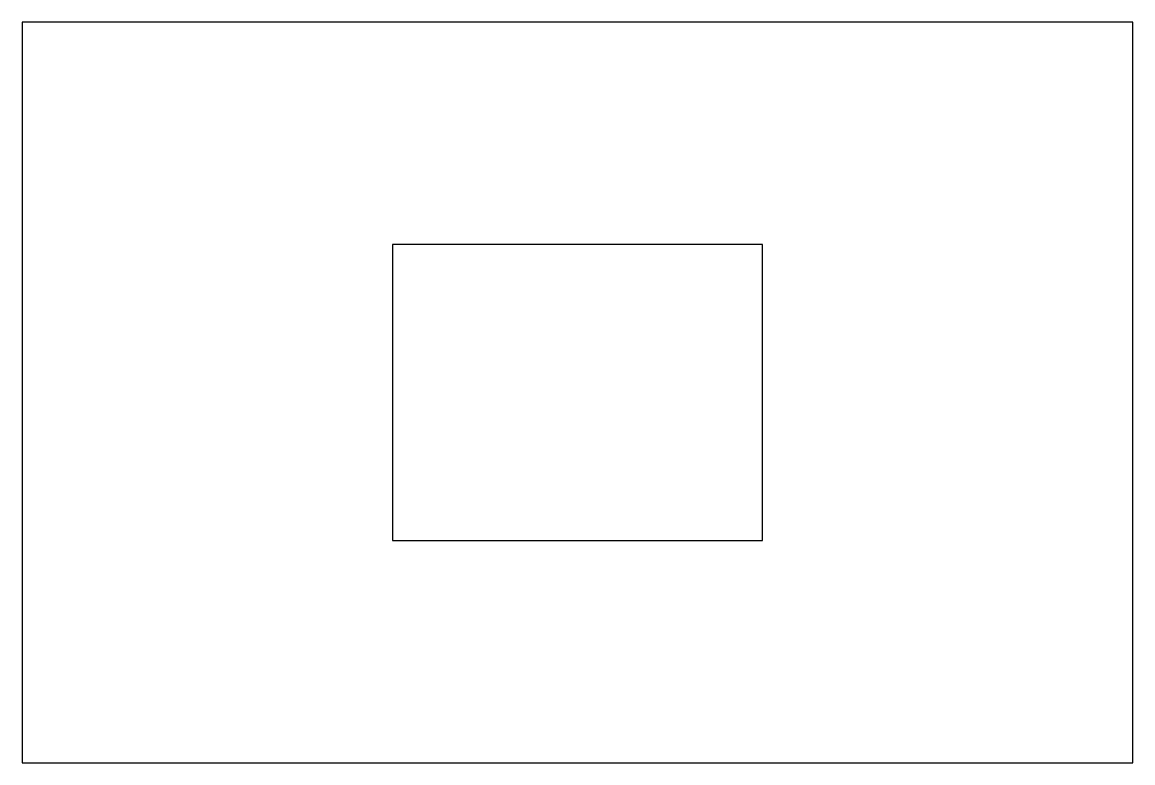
# Model space of a CAD drawing. Header units: metres. Extents: x 0 to 150, y 0 to 100.
import ezdxf

# ---------------------------------------------------------------- set-up
doc = ezdxf.new("R2010")
doc.units = ezdxf.units.M

msp = doc.modelspace()

# ---------------------------------------------------------------- linework, layer by layer
for points in [[(0, 0), (150, 0), (150, 100), (0, 100)], [(50, 30), (100, 30), (100, 70), (50, 70)]]:
    msp.add_lwpolyline(points, close=True)

doc.saveas('drawing.dxf')
